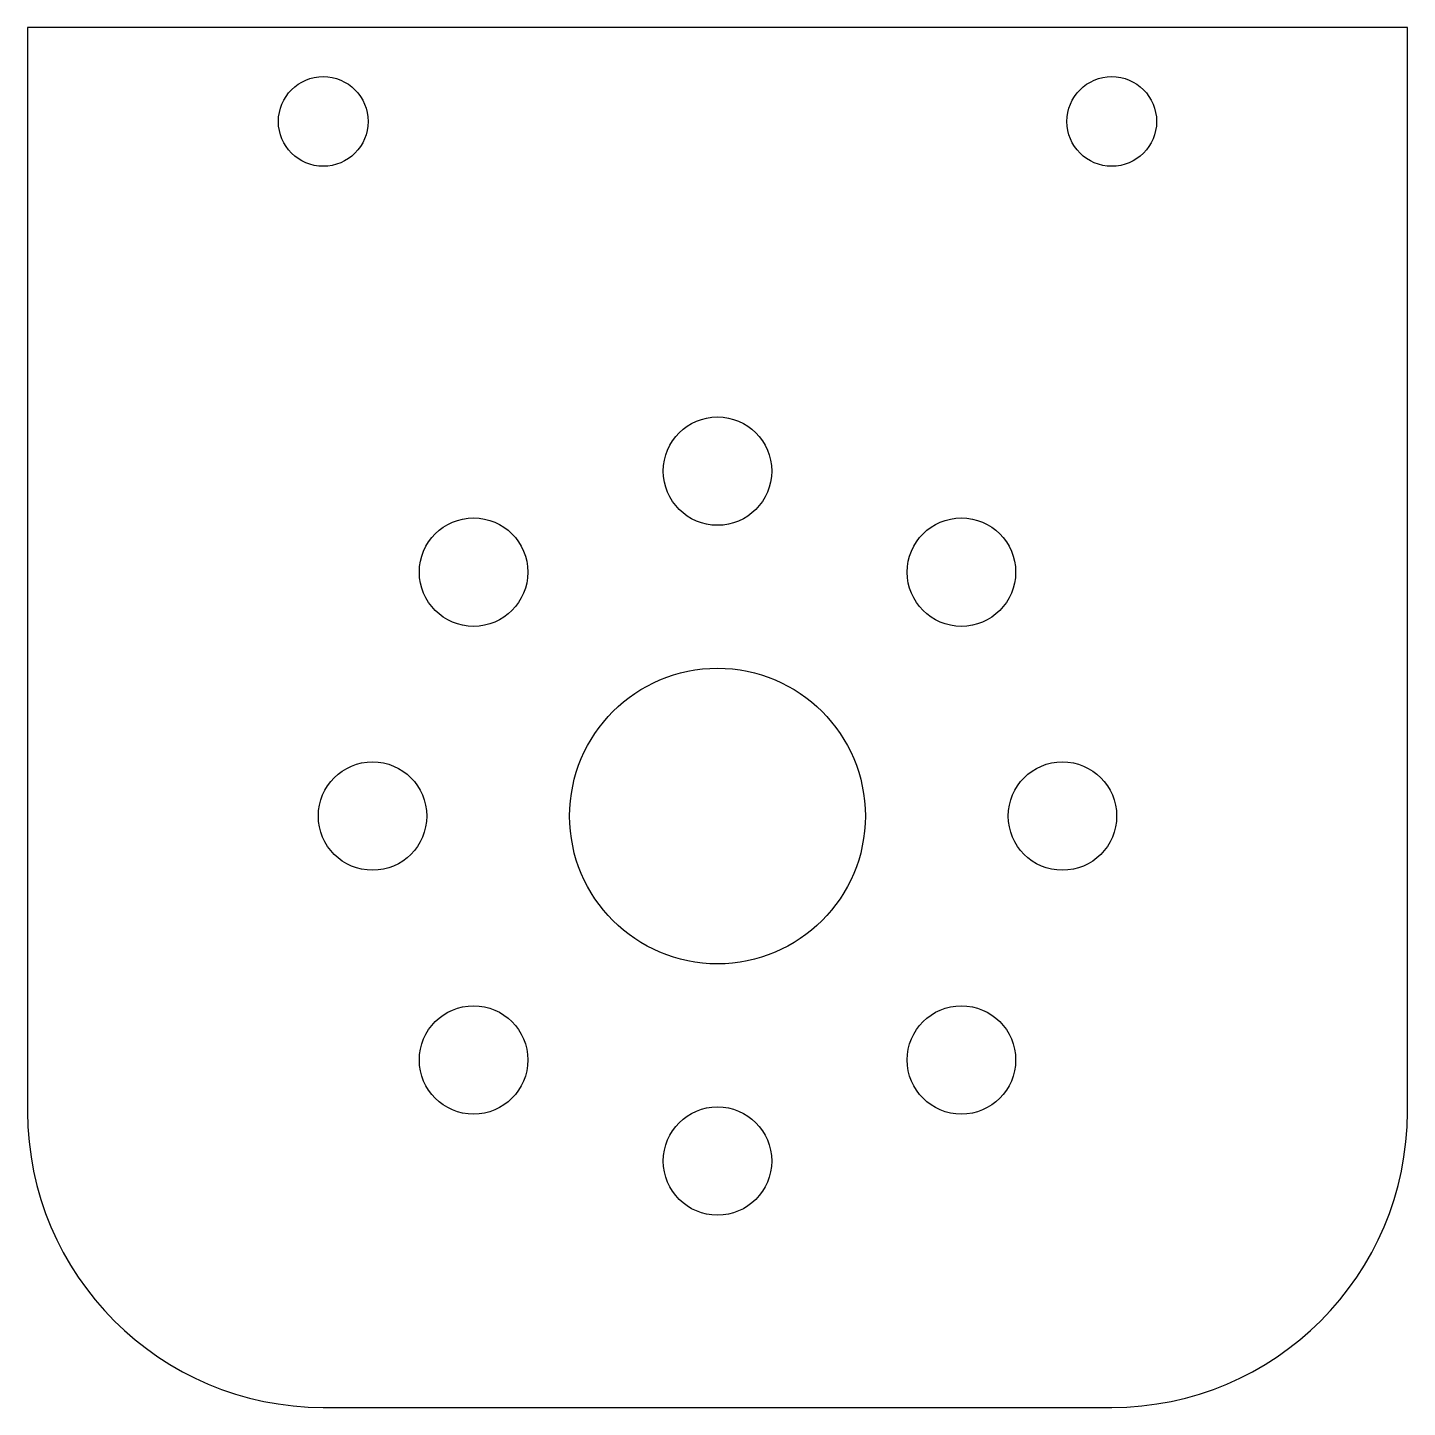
# Model space of a CAD drawing. Header units: millimetres. Extents: x -35 to 35, y -35 to 35.
import ezdxf

# ---------------------------------------------------------------- set-up
doc = ezdxf.new("R2010")
doc.units = ezdxf.units.MM

msp = doc.modelspace()

# ---------------------------------------------------------------- linework, layer by layer
at = {"color": 7, "linetype": 'Continuous', "lineweight": 25}
for p, q in [((-35, 35), (-35, -20)), ((35, 35), (-35, 35)), ((35, -20), (35, 35)), ((-20, -35), (20, -35))]:
    msp.add_line(p, q, dxfattribs=at)
for centre, radius in [((-20, 30.238), 2.275), ((20, 30.238), 2.275), ((0, 12.5), 2.75), ((-12.374, 7.374), 2.75), ((12.374, 7.374), 2.75), ((0, -5), 7.5), ((-17.5, -5), 2.75), ((17.5, -5), 2.75), ((-12.374, -17.374), 2.75), ((12.374, -17.374), 2.75), ((0, -22.5), 2.75)]:
    msp.add_circle(centre, radius, dxfattribs=at)
for centre, start, end in [((-20, -20), 180, 270), ((20, -20), 270, 0)]:
    msp.add_arc(centre, 15, start, end, dxfattribs=at)

doc.saveas('drawing.dxf')
